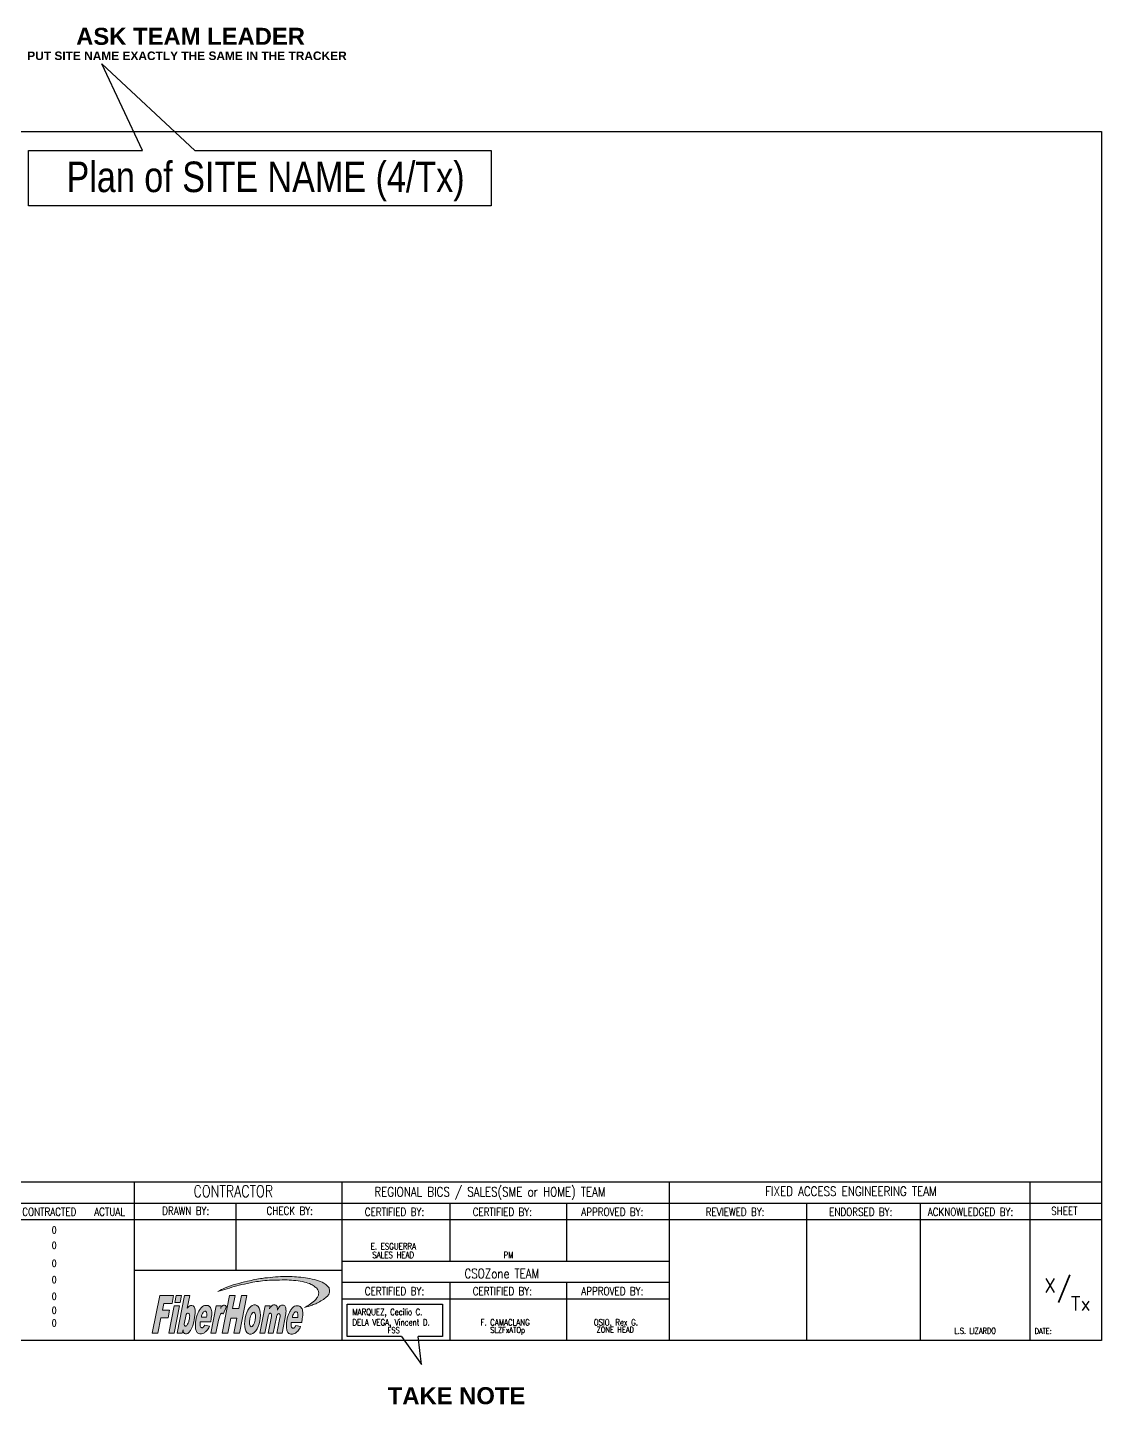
# Model space of a CAD drawing. Extents: x -663610 to -207124, y 70878 to 297551.
# Drawn here: x -262304 to -261653, y 81446 to 82281 of the extents above; entities that cross this region are included whole.
import ezdxf
from ezdxf.enums import TextEntityAlignment as Align

# ---------------------------------------------------------------- set-up
doc = ezdxf.new("R2010")
doc.units = 0
doc.header["$LTSCALE"] = 0.3
doc.layers.get('0').update_dxf_attribs({"linetype": 'CONTINUOUS'})
for name, color, linetype in [('NAP-F.core used', 1, 'CONTINUOUS'), ('Print', 7, 'CONTINUOUS'), ('Total Page', 7, 'CONTINUOUS')]:
    doc.layers.add(name, color=color, linetype=linetype)
doc.styles.add('Mark', font='arial.ttf', dxfattribs={"width": 0.8, "height": 2.5})
doc.styles.add('ROMANS', font='ROMANS.SHX', dxfattribs={"width": 0.8, "height": 2})
doc.styles.add('WMF-Arial Unicode MS0', font='')
doc.styles.get('WMF-Arial Unicode MS0').set_extended_font_data('Arial Unicode MS', bold=True)

# ---------------------------------------------------------------- blocks, each defined once
blk = doc.blocks.new('new FH logo')
at = {"lineweight": 0, "ltscale": 0.3}
h = blk.add_hatch(color=20, dxfattribs=at)
edge = h.paths.add_edge_path()
edge.add_spline(control_points=[(31527258.11, 3771242.73), (31527258.89, 3771242.91), (31527260.15, 3771243.36), (31527262, 3771244.05), (31527263.47, 3771244.94), (31527264.74, 3771245.79), (31527265.51, 3771246.64), (31527265.79, 3771247.46), (31527265.8, 3771248.14), (31527265.64, 3771248.82), (31527264.97, 3771249.46), (31527263.84, 3771250.49), (31527261.66, 3771251.18), (31527259.06, 3771251.8), (31527256.31, 3771252.08), (31527253.82, 3771252.31), (31527251.15, 3771252.24), (31527248.3, 3771252.08), (31527244.61, 3771251.69), (31527240.83, 3771250.91), (31527237.01, 3771249.95), (31527233.91, 3771248.97), (31527232.15, 3771248.02), (31527231.42, 3771247.63)], knot_values=[0, 0, 0, 0, 3.493341, 5.830224, 8.63185, 10.986874, 12.525834, 13.582978, 14.67754, 15.485978, 16.55739, 18.628179, 22.148149, 26.320741, 30.377705, 34.244564, 37.265733, 42.036848, 46.76885, 53.490698, 58.907287, 64.043548, 67.652792, 67.652792, 67.652792, 67.652792], degree=3, periodic=0)
edge.add_spline(control_points=[(31527231.42, 3771247.63), (31527232.36, 3771247.91), (31527234.29, 3771248.49), (31527237.26, 3771249.45), (31527239.96, 3771250), (31527242.37, 3771250.54), (31527244.67, 3771250.87), (31527247.15, 3771251.13), (31527249.89, 3771251.15), (31527252.59, 3771251.27), (31527255.41, 3771251.02), (31527257.91, 3771250.69), (31527259.95, 3771249.99), (31527261.28, 3771249.11), (31527262.24, 3771248.31), (31527262.5, 3771247.33), (31527262.39, 3771246.43), (31527261.86, 3771245.6), (31527261.01, 3771244.52), (31527259.64, 3771243.61), (31527258.59, 3771242.97), (31527258.1, 3771242.73)], knot_values=[0, 0, 0, 0, 4.28823, 8.807913, 13.673121, 16.317808, 19.659604, 23.821358, 27.222577, 31.666708, 35.641324, 39.595165, 42.731936, 44.946508, 46.601623, 48.010296, 49.189552, 50.495453, 52.243503, 55.209418, 57.599332, 57.599332, 57.599332, 57.599332], degree=3, periodic=0)
for points in [[(31527214.34, 3771241.89), (31527214.73, 3771243.9), (31527217.3, 3771243.9), (31527217.79, 3771246.4), (31527213.51, 3771246.4), (31527211.22, 3771234.79), (31527212.94, 3771234.79), (31527213.88, 3771239.57), (31527216.08, 3771239.57), (31527216.54, 3771241.89)], [(31527235.95, 3771242.38), (31527236.74, 3771246.4), (31527234.99, 3771246.4), (31527232.7, 3771234.79), (31527234.46, 3771234.79), (31527235.38, 3771239.47), (31527237.29, 3771239.47), (31527236.37, 3771234.79), (31527238.02, 3771234.79), (31527240.31, 3771246.4), (31527238.66, 3771246.4), (31527237.87, 3771242.38)]]:
    blk.add_hatch(color=160, dxfattribs=at).paths.add_polyline_path(points)
h = blk.add_hatch(color=160, dxfattribs=at)
h.paths.add_polyline_path([(31527216.33, 3771234.79), (31527217.93, 3771234.79), (31527219.58, 3771243.19), (31527217.99, 3771243.19)])
h.paths.add_polyline_path([(31527218.2, 3771244.25), (31527219.79, 3771244.25), (31527220.22, 3771246.4), (31527218.62, 3771246.4)])
h = blk.add_hatch(color=160, dxfattribs=at)
edge = h.paths.add_edge_path()
edge.add_line((31527221.99, 3771242.55), (31527222.75, 3771246.4))
edge.add_line((31527222.75, 3771246.4), (31527221.15, 3771246.4))
edge.add_line((31527221.15, 3771246.4), (31527218.86, 3771234.79))
edge.add_line((31527218.86, 3771234.79), (31527220.46, 3771234.79))
edge.add_line((31527220.46, 3771234.79), (31527220.68, 3771235.89))
edge.add_spline(control_points=[(31527220.68, 3771235.89), (31527220.66, 3771235.73), (31527220.77, 3771235.33), (31527220.94, 3771234.72), (31527221.43, 3771234.65), (31527221.91, 3771234.55), (31527222.54, 3771235.08), (31527223.3, 3771236.02), (31527223.95, 3771237.87), (31527224.31, 3771240.08), (31527224.59, 3771242.07), (31527223.93, 3771243.29), (31527222.79, 3771243.5), (31527222.3, 3771242.91), (31527221.99, 3771242.55)], knot_values=[0, 0, 0, 0, 0.497057, 1.274783, 1.553706, 1.922049, 2.718195, 3.73966, 5.627687, 8.435308, 10.560173, 11.476601, 12.264033, 13.582764, 13.582764, 13.582764, 13.582764], degree=3, periodic=0)
edge = h.paths.add_edge_path(flags=16)
edge.add_spline(control_points=[(31527221.61, 3771240.6), (31527221.75, 3771240.77), (31527221.97, 3771241.04), (31527222.49, 3771240.94), (31527222.79, 3771240.39), (31527222.67, 3771239.48), (31527222.5, 3771238.47), (31527222.2, 3771237.63), (31527221.86, 3771237.2), (31527221.57, 3771236.96), (31527221.35, 3771237), (31527221.13, 3771237.03), (31527221.05, 3771237.31), (31527221, 3771237.49), (31527221.01, 3771237.57)], knot_values=[0, 0, 0, 0, 0.602303, 0.961372, 1.379264, 2.348202, 3.628477, 4.489417, 4.955205, 5.318248, 5.486212, 5.613401, 5.968044, 6.194702, 6.194702, 6.194702, 6.194702], degree=3, periodic=0)
edge.add_line((31527221.01, 3771237.57), (31527221.61, 3771240.6))
h = blk.add_hatch(color=160, dxfattribs=at)
edge = h.paths.add_edge_path()
edge.add_spline(control_points=[(31527229.21, 3771238.26), (31527229.48, 3771240.08), (31527229.53, 3771240.61), (31527229.55, 3771241.39), (31527229.4, 3771242.07), (31527229.19, 3771242.7), (31527228.8, 3771243.09), (31527228.37, 3771243.34), (31527227.89, 3771243.39), (31527227.29, 3771243.38), (31527226.6, 3771243), (31527225.96, 3771242.31), (31527225.45, 3771241.4), (31527224.97, 3771240.38), (31527224.67, 3771239.25), (31527224.48, 3771238.08), (31527224.5, 3771237.02), (31527224.52, 3771236.2), (31527224.71, 3771235.6), (31527224.89, 3771235.13), (31527225.31, 3771234.78), (31527225.81, 3771234.6), (31527226.44, 3771234.61), (31527227.11, 3771234.83), (31527227.89, 3771235.44), (31527228.48, 3771236.19), (31527228.78, 3771236.79), (31527228.85, 3771236.98)], knot_values=[0.039619, 0.039619, 0.039619, 0.039619, 1.227178, 2.402564, 3.410085, 4.304108, 5.233089, 5.76701, 6.438226, 7.326101, 8.368022, 9.771169, 11.424365, 12.904114, 14.686251, 16.538873, 18.063959, 19.319385, 20.089102, 20.846194, 21.467943, 22.414091, 23.093397, 24.19742, 25.417281, 27.418241, 28.316762, 28.316762, 28.316762, 28.316762], degree=3, periodic=0)
edge.add_line((31527228.85, 3771236.98), (31527227.35, 3771237.29))
edge.add_spline(control_points=[(31527227.35, 3771237.29), (31527227.29, 3771237.18), (31527227.17, 3771236.91), (31527226.96, 3771236.61), (31527226.69, 3771236.47), (31527226.46, 3771236.46), (31527226.14, 3771236.59), (31527225.93, 3771236.98), (31527225.92, 3771237.56), (31527225.92, 3771238), (31527225.93, 3771238.26)], knot_values=[0.007512, 0.007512, 0.007512, 0.007512, 0.540647, 1.317228, 1.515308, 1.878947, 2.29791, 2.931047, 3.678598, 4.843717, 4.843717, 4.843717, 4.843717], degree=3, periodic=0)
edge.add_line((31527225.93, 3771238.26), (31527229.21, 3771238.26))
edge = h.paths.add_edge_path(flags=16)
edge.add_spline(control_points=[(31527226.33, 3771239.78), (31527226.37, 3771240.02), (31527226.46, 3771240.52), (31527226.77, 3771241.09), (31527227.13, 3771241.54), (31527227.62, 3771241.61), (31527227.93, 3771241.29), (31527227.97, 3771240.88), (31527228.02, 3771240.39), (31527227.99, 3771240.01), (31527227.96, 3771239.78)], knot_values=[0, 0, 0, 0, 1.043694, 2.212668, 2.855693, 3.490592, 4.071145, 4.600994, 5.246736, 6.254427, 6.254427, 6.254427, 6.254427], degree=3, periodic=0)
edge.add_line((31527227.96, 3771239.78), (31527226.33, 3771239.78))
h = blk.add_hatch(color=160, dxfattribs=at)
edge = h.paths.add_edge_path()
edge.add_spline(control_points=[(31527234.03, 3771242.98), (31527234.01, 3771243.01), (31527233.86, 3771243.19), (31527233.59, 3771243.49), (31527233.05, 3771243.48), (31527232.61, 3771243.09), (31527232.35, 3771242.7), (31527232.29, 3771242.42)], knot_values=[0.073393, 0.073393, 0.073393, 0.073393, 0.224714, 1.101763, 1.674209, 2.378928, 3.622498, 3.622498, 3.622498, 3.622498], degree=3, periodic=0)
edge.add_spline(control_points=[(31527232.28, 3771242.37), (31527232.28, 3771242.39), (31527232.28, 3771242.41), (31527232.29, 3771242.42)], knot_values=[0, 0, 0, 0, 0.073393, 0.073393, 0.073393, 0.073393], degree=3, periodic=0)
edge.add_line((31527232.29, 3771242.42), (31527232.45, 3771243.26))
edge.add_line((31527232.45, 3771243.26), (31527230.91, 3771243.26))
edge.add_line((31527230.91, 3771243.26), (31527229.24, 3771234.79))
edge.add_line((31527229.24, 3771234.79), (31527230.78, 3771234.79))
edge.add_line((31527230.78, 3771234.79), (31527231.58, 3771238.81))
edge.add_spline(control_points=[(31527231.58, 3771238.81), (31527231.63, 3771239.03), (31527231.8, 3771239.45), (31527231.96, 3771240.05), (31527232.15, 3771240.5), (31527232.32, 3771240.81), (31527232.55, 3771240.94), (31527232.76, 3771240.95), (31527232.96, 3771240.86), (31527233.04, 3771240.74), (31527233.07, 3771240.65)], knot_values=[0, 0, 0, 0, 0.967622, 1.990874, 2.688701, 3.15205, 3.452163, 3.809574, 4.019941, 4.40627, 4.40627, 4.40627, 4.40627], degree=3, periodic=0)
edge.add_line((31527233.07, 3771240.65), (31527234.03, 3771242.98))
h = blk.add_hatch(color=160, dxfattribs=at)
edge = h.paths.add_edge_path()
edge.add_ellipse((31527242.07, 3771239.02), major_axis=(-0.89, -4.49), ratio=0.506466, start_angle=0, end_angle=360)
edge = h.paths.add_edge_path(flags=16)
edge.add_ellipse((31527242.07, 3771239.02), major_axis=(-0.44, -2.23), ratio=0.365028, start_angle=0, end_angle=360)
h = blk.add_hatch(color=160, dxfattribs=at)
edge = h.paths.add_edge_path()
edge.add_spline(control_points=[(31527249.74, 3771241.94), (31527249.75, 3771242.22), (31527249.77, 3771242.65), (31527249.56, 3771243.19), (31527249.2, 3771243.49), (31527248.73, 3771243.59), (31527248.18, 3771243.45), (31527247.75, 3771242.95), (31527247.41, 3771242.58), (31527247.33, 3771242.31)], knot_values=[0, 0, 0, 0, 0.816872, 1.307081, 1.659803, 2.179381, 2.674159, 3.277347, 4.124936, 4.124936, 4.124936, 4.124936], degree=3, periodic=0)
edge.add_line((31527247.33, 3771242.31), (31527247.51, 3771243.24))
edge.add_line((31527247.51, 3771243.24), (31527245.96, 3771243.24))
edge.add_line((31527245.96, 3771243.24), (31527244.3, 3771234.79))
edge.add_line((31527244.3, 3771234.79), (31527245.85, 3771234.79))
edge.add_line((31527245.85, 3771234.79), (31527246.86, 3771239.91))
edge.add_spline(control_points=[(31527246.86, 3771239.91), (31527246.94, 3771240.19), (31527247.01, 3771240.6), (31527247.39, 3771240.99), (31527247.69, 3771240.94), (31527247.94, 3771240.73), (31527247.94, 3771240.34), (31527247.93, 3771240.06), (31527247.92, 3771239.92)], knot_values=[0, 0, 0, 0, 0.892288, 1.199529, 1.508996, 1.698501, 2.133414, 2.556092, 2.556092, 2.556092, 2.556092], degree=3, periodic=0)
edge.add_line((31527247.92, 3771239.92), (31527246.91, 3771234.79))
edge.add_line((31527246.91, 3771234.79), (31527248.46, 3771234.79))
edge.add_line((31527248.46, 3771234.79), (31527249.44, 3771239.78))
edge.add_spline(control_points=[(31527249.44, 3771239.78), (31527249.52, 3771240.06), (31527249.6, 3771240.47), (31527249.97, 3771240.86), (31527250.28, 3771240.81), (31527250.52, 3771240.59), (31527250.63, 3771240.13), (31527250.52, 3771239.78), (31527250.51, 3771239.56)], knot_values=[0, 0, 0, 0, 0.892288, 1.199529, 1.508996, 1.698501, 2.161195, 2.802313, 2.802313, 2.802313, 2.802313], degree=3, periodic=0)
edge.add_line((31527250.51, 3771239.56), (31527249.57, 3771234.79))
edge.add_line((31527249.57, 3771234.79), (31527251.17, 3771234.79))
edge.add_line((31527251.17, 3771234.79), (31527252.34, 3771240.74))
edge.add_spline(control_points=[(31527252.34, 3771240.74), (31527252.36, 3771241.34), (31527252.45, 3771242.11), (31527252.22, 3771243.03), (31527251.88, 3771243.4), (31527251.44, 3771243.49), (31527251.01, 3771243.44), (31527250.55, 3771243.22), (31527250.16, 3771242.65), (31527249.85, 3771242.24), (31527249.74, 3771241.94)], knot_values=[0, 0, 0, 0, 1.79184, 2.305867, 2.802297, 3.196475, 3.604745, 4.083067, 4.67973, 5.621086, 5.621086, 5.621086, 5.621086], degree=3, periodic=0)
h = blk.add_hatch(color=160, dxfattribs=at)
edge = h.paths.add_edge_path()
edge.add_spline(control_points=[(31527257.23, 3771238.13), (31527257.51, 3771239.94), (31527257.56, 3771240.48), (31527257.57, 3771241.25), (31527257.43, 3771241.94), (31527257.21, 3771242.57), (31527256.82, 3771242.95), (31527256.4, 3771243.21), (31527255.91, 3771243.26), (31527255.31, 3771243.25), (31527254.62, 3771242.87), (31527253.98, 3771242.17), (31527253.47, 3771241.27), (31527253, 3771240.25), (31527252.69, 3771239.11), (31527252.51, 3771237.95), (31527252.52, 3771236.89), (31527252.55, 3771236.07), (31527252.74, 3771235.46), (31527252.92, 3771235), (31527253.33, 3771234.64), (31527253.83, 3771234.47), (31527254.46, 3771234.48), (31527255.13, 3771234.7), (31527255.92, 3771235.31), (31527256.5, 3771236.06), (31527256.8, 3771236.66), (31527256.87, 3771236.85)], knot_values=[0.039619, 0.039619, 0.039619, 0.039619, 1.227178, 2.402564, 3.410085, 4.304108, 5.233089, 5.76701, 6.438226, 7.326101, 8.368022, 9.771169, 11.424365, 12.904114, 14.686251, 16.538873, 18.063959, 19.319385, 20.089102, 20.846194, 21.467943, 22.414091, 23.093397, 24.19742, 25.417281, 27.418241, 28.316762, 28.316762, 28.316762, 28.316762], degree=3, periodic=0)
edge.add_line((31527256.87, 3771236.85), (31527255.37, 3771237.16))
edge.add_spline(control_points=[(31527255.37, 3771237.16), (31527255.32, 3771237.05), (31527255.19, 3771236.78), (31527254.99, 3771236.48), (31527254.71, 3771236.34), (31527254.48, 3771236.33), (31527254.16, 3771236.45), (31527253.95, 3771236.84), (31527253.94, 3771237.43), (31527253.94, 3771237.86), (31527253.96, 3771238.13)], knot_values=[0.007512, 0.007512, 0.007512, 0.007512, 0.540647, 1.317228, 1.515308, 1.878947, 2.29791, 2.931047, 3.678598, 4.843717, 4.843717, 4.843717, 4.843717], degree=3, periodic=0)
edge.add_line((31527253.96, 3771238.13), (31527257.23, 3771238.13))
edge = h.paths.add_edge_path(flags=16)
edge.add_spline(control_points=[(31527254.35, 3771239.65), (31527254.39, 3771239.88), (31527254.48, 3771240.38), (31527254.8, 3771240.96), (31527255.16, 3771241.41), (31527255.64, 3771241.48), (31527255.95, 3771241.15), (31527255.99, 3771240.75), (31527256.04, 3771240.25), (31527256.01, 3771239.88), (31527255.99, 3771239.65)], knot_values=[0, 0, 0, 0, 1.043694, 2.212668, 2.855693, 3.490592, 4.071145, 4.600994, 5.246736, 6.254427, 6.254427, 6.254427, 6.254427], degree=3, periodic=0)
edge.add_line((31527255.99, 3771239.65), (31527254.35, 3771239.65))
at = {"color": 160, "lineweight": 0, "ltscale": 0.3}
for points in [[(31527213.51, 3771246.4), (31527211.22, 3771234.79)], [(31527217.79, 3771246.4), (31527217.3, 3771243.9)], [(31527218.62, 3771246.4), (31527218.2, 3771244.25)], [(31527218.2, 3771244.25), (31527219.79, 3771244.25)], [(31527221.15, 3771246.4), (31527218.86, 3771234.79)], [(31527220.22, 3771246.4), (31527219.79, 3771244.25)], [(31527222.75, 3771246.4), (31527221.99, 3771242.55)], [(31527234.99, 3771246.4), (31527232.7, 3771234.79)], [(31527236.74, 3771246.4), (31527235.95, 3771242.38)], [(31527238.66, 3771246.4), (31527237.87, 3771242.38)], [(31527240.31, 3771246.4), (31527238.02, 3771234.79)], [(31527214.73, 3771243.9), (31527214.34, 3771241.89)], [(31527214.34, 3771241.89), (31527216.54, 3771241.89)], [(31527214.73, 3771243.9), (31527217.3, 3771243.9)], [(31527216.54, 3771241.89), (31527216.08, 3771239.57)], [(31527217.99, 3771243.19), (31527216.33, 3771234.79)], [(31527219.58, 3771243.19), (31527217.93, 3771234.79)], [(31527217.99, 3771243.19), (31527219.58, 3771243.19)], [(31527221.6, 3771240.6), (31527221.01, 3771237.57)], [(31527226.33, 3771239.78), (31527227.96, 3771239.78)], [(31527230.91, 3771243.26), (31527229.24, 3771234.79)], [(31527230.91, 3771243.26), (31527232.45, 3771243.26)], [(31527232.45, 3771243.26), (31527232.29, 3771242.42)], [(31527234.03, 3771242.98), (31527233.07, 3771240.65)], [(31527235.95, 3771242.38), (31527237.87, 3771242.38)], [(31527245.96, 3771243.24), (31527244.3, 3771234.79)], [(31527246.86, 3771239.91), (31527245.85, 3771234.79)], [(31527245.96, 3771243.24), (31527247.51, 3771243.24)], [(31527247.92, 3771239.92), (31527246.91, 3771234.79)], [(31527247.51, 3771243.24), (31527247.33, 3771242.31)], [(31527249.44, 3771239.78), (31527248.46, 3771234.79)], [(31527252.34, 3771240.74), (31527251.17, 3771234.79)], [(31527213.88, 3771239.57), (31527212.94, 3771234.79)], [(31527213.88, 3771239.57), (31527216.08, 3771239.57)], [(31527220.68, 3771235.89), (31527220.46, 3771234.79)], [(31527225.93, 3771238.26), (31527229.21, 3771238.26)], [(31527227.35, 3771237.29), (31527228.85, 3771236.98)], [(31527231.58, 3771238.81), (31527230.78, 3771234.79)], [(31527235.38, 3771239.47), (31527234.46, 3771234.79)], [(31527235.38, 3771239.47), (31527237.29, 3771239.47)], [(31527237.29, 3771239.47), (31527236.37, 3771234.79)], [(31527250.51, 3771239.56), (31527249.57, 3771234.79)], [(31527253.96, 3771238.13), (31527257.23, 3771238.13)], [(31527254.35, 3771239.65), (31527255.99, 3771239.65)], [(31527255.37, 3771237.16), (31527256.87, 3771236.85)], [(31527211.22, 3771234.79), (31527212.94, 3771234.79)], [(31527216.33, 3771234.79), (31527217.93, 3771234.79)], [(31527218.86, 3771234.79), (31527220.46, 3771234.79)], [(31527229.24, 3771234.79), (31527230.78, 3771234.79)], [(31527232.7, 3771234.79), (31527234.46, 3771234.79)], [(31527236.37, 3771234.79), (31527238.02, 3771234.79)], [(31527244.3, 3771234.79), (31527245.85, 3771234.79)], [(31527246.91, 3771234.79), (31527248.46, 3771234.79)], [(31527249.57, 3771234.79), (31527251.17, 3771234.79)]]:
    blk.add_lwpolyline(points, dxfattribs=at)
at = {"color": 5, "lineweight": 0, "ltscale": 0.3}
for points in [[(31527213.51, 3771246.4), (31527217.79, 3771246.4)], [(31527218.62, 3771246.4), (31527220.22, 3771246.4)], [(31527221.15, 3771246.4), (31527222.75, 3771246.4)], [(31527234.99, 3771246.4), (31527236.74, 3771246.4)], [(31527238.66, 3771246.4), (31527240.31, 3771246.4)]]:
    blk.add_lwpolyline(points, dxfattribs=at)
at = {"color": 160, "lineweight": 0, "ltscale": 0.3}
for major_axis, ratio in [((-0.89, -4.49), 0.506466), ((-0.44, -2.23), 0.365028)]:
    blk.add_ellipse((31527242.07, 3771239.02), major_axis=major_axis, ratio=ratio, dxfattribs=at)
at = {"color": 20, "lineweight": 0, "ltscale": 0.3}
for points, knots in [([(31527231.42, 3771247.63), (31527232.15, 3771248.02), (31527233.91, 3771248.97), (31527237.01, 3771249.95), (31527240.83, 3771250.91), (31527244.61, 3771251.69), (31527248.3, 3771252.08), (31527251.15, 3771252.24), (31527253.82, 3771252.31), (31527256.31, 3771252.08), (31527259.06, 3771251.8), (31527261.66, 3771251.18), (31527263.84, 3771250.49), (31527264.97, 3771249.46), (31527265.64, 3771248.82), (31527265.8, 3771248.14), (31527265.79, 3771247.46), (31527265.51, 3771246.64), (31527264.74, 3771245.79), (31527263.47, 3771244.94), (31527262, 3771244.05), (31527260.15, 3771243.36), (31527258.89, 3771242.91), (31527258.11, 3771242.73)], [0, 0, 0, 0, 3.609243, 8.745504, 14.162094, 20.883942, 25.615944, 30.387058, 33.408228, 37.275087, 41.332051, 45.504643, 49.024613, 51.095402, 52.166813, 52.975252, 54.069813, 55.126958, 56.665918, 59.020941, 61.822567, 64.15945, 67.652792, 67.652792, 67.652792, 67.652792]), ([(31527231.42, 3771247.63), (31527232.36, 3771247.91), (31527234.29, 3771248.49), (31527237.26, 3771249.45), (31527239.96, 3771250), (31527242.37, 3771250.54), (31527244.67, 3771250.87), (31527247.15, 3771251.13), (31527249.89, 3771251.15), (31527252.59, 3771251.27), (31527255.41, 3771251.02), (31527257.91, 3771250.69), (31527259.95, 3771249.99), (31527261.28, 3771249.11), (31527262.24, 3771248.31), (31527262.5, 3771247.33), (31527262.39, 3771246.43), (31527261.86, 3771245.6), (31527261.01, 3771244.52), (31527259.64, 3771243.61), (31527258.59, 3771242.97), (31527258.1, 3771242.73)], [0, 0, 0, 0, 4.28823, 8.807913, 13.673121, 16.317808, 19.659604, 23.821358, 27.222577, 31.666708, 35.641324, 39.595165, 42.731936, 44.946508, 46.601623, 48.010296, 49.189552, 50.495453, 52.243503, 55.209418, 57.599332, 57.599332, 57.599332, 57.599332])]:
    blk.add_open_spline(points, degree=3, knots=knots, dxfattribs=at)
at = {"color": 160, "lineweight": 0, "ltscale": 0.3, "end_tangent": (0.103665, 0.994612)}
for points in [[(31527221.99, 3771242.55), (31527223.03, 3771243.36), (31527223.8, 3771243.21), (31527224.32, 3771242.45), (31527224.34, 3771240.33), (31527223.8, 3771237.57), (31527223.09, 3771235.82), (31527222.45, 3771235.03), (31527221.76, 3771234.62), (31527221.4, 3771234.65), (31527221.13, 3771234.72), (31527220.75, 3771235.4), (31527220.68, 3771235.89)], [(31527221.61, 3771240.6), (31527222.08, 3771240.97), (31527222.43, 3771240.91), (31527222.67, 3771240.56), (31527222.68, 3771239.59), (31527222.43, 3771238.33), (31527222.11, 3771237.54), (31527221.81, 3771237.17), (31527221.5, 3771236.99), (31527221.34, 3771237), (31527221.21, 3771237.03), (31527221.04, 3771237.34), (31527221.01, 3771237.57)]]:
    blk.add_spline(points, degree=3, dxfattribs=at)
at = {"color": 160, "lineweight": 0, "ltscale": 0.3}
for points, knots in [([(31527229.21, 3771238.26), (31527229.48, 3771240.08), (31527229.53, 3771240.61), (31527229.55, 3771241.39), (31527229.4, 3771242.07), (31527229.19, 3771242.7), (31527228.8, 3771243.09), (31527228.37, 3771243.34), (31527227.89, 3771243.39), (31527227.29, 3771243.38), (31527226.6, 3771243), (31527225.96, 3771242.31), (31527225.45, 3771241.4), (31527224.97, 3771240.38), (31527224.67, 3771239.25), (31527224.48, 3771238.08), (31527224.5, 3771237.02), (31527224.52, 3771236.2), (31527224.71, 3771235.6), (31527224.89, 3771235.13), (31527225.31, 3771234.78), (31527225.81, 3771234.6), (31527226.44, 3771234.61), (31527227.11, 3771234.83), (31527227.89, 3771235.44), (31527228.48, 3771236.19), (31527228.78, 3771236.79), (31527228.85, 3771236.98)], [0.039619, 0.039619, 0.039619, 0.039619, 1.227178, 2.402564, 3.410085, 4.304108, 5.233089, 5.76701, 6.438226, 7.326101, 8.368022, 9.771169, 11.424365, 12.904114, 14.686251, 16.538873, 18.063959, 19.319385, 20.089102, 20.846194, 21.467943, 22.414091, 23.093397, 24.19742, 25.417281, 27.418241, 28.316762, 28.316762, 28.316762, 28.316762]), ([(31527226.33, 3771239.78), (31527226.37, 3771240.02), (31527226.46, 3771240.52), (31527226.77, 3771241.09), (31527227.13, 3771241.54), (31527227.62, 3771241.61), (31527227.93, 3771241.29), (31527227.97, 3771240.88), (31527228.02, 3771240.39), (31527227.99, 3771240.01), (31527227.96, 3771239.78)], [0, 0, 0, 0, 1.043694, 2.212668, 2.855693, 3.490592, 4.071145, 4.600994, 5.246736, 6.254427, 6.254427, 6.254427, 6.254427]), ([(31527232.28, 3771242.37), (31527232.33, 3771242.67), (31527232.59, 3771243.08), (31527233.05, 3771243.48), (31527233.59, 3771243.49), (31527233.86, 3771243.19), (31527234.01, 3771243.01), (31527234.03, 3771242.98)], [0, 0, 0, 0, 1.316963, 2.021682, 2.594128, 3.471177, 3.622498, 3.622498, 3.622498, 3.622498]), ([(31527257.23, 3771238.13), (31527257.51, 3771239.94), (31527257.56, 3771240.48), (31527257.57, 3771241.25), (31527257.43, 3771241.94), (31527257.21, 3771242.57), (31527256.82, 3771242.95), (31527256.4, 3771243.21), (31527255.91, 3771243.26), (31527255.31, 3771243.25), (31527254.62, 3771242.87), (31527253.98, 3771242.17), (31527253.47, 3771241.27), (31527253, 3771240.25), (31527252.69, 3771239.11), (31527252.51, 3771237.95), (31527252.52, 3771236.89), (31527252.55, 3771236.07), (31527252.74, 3771235.46), (31527252.92, 3771235), (31527253.33, 3771234.64), (31527253.83, 3771234.47), (31527254.46, 3771234.48), (31527255.13, 3771234.7), (31527255.92, 3771235.31), (31527256.5, 3771236.06), (31527256.8, 3771236.66), (31527256.87, 3771236.85)], [0.039619, 0.039619, 0.039619, 0.039619, 1.227178, 2.402564, 3.410085, 4.304108, 5.233089, 5.76701, 6.438226, 7.326101, 8.368022, 9.771169, 11.424365, 12.904114, 14.686251, 16.538873, 18.063959, 19.319385, 20.089102, 20.846194, 21.467943, 22.414091, 23.093397, 24.19742, 25.417281, 27.418241, 28.316762, 28.316762, 28.316762, 28.316762]), ([(31527254.35, 3771239.65), (31527254.39, 3771239.88), (31527254.48, 3771240.38), (31527254.8, 3771240.96), (31527255.16, 3771241.41), (31527255.64, 3771241.48), (31527255.95, 3771241.15), (31527255.99, 3771240.75), (31527256.04, 3771240.25), (31527256.01, 3771239.88), (31527255.99, 3771239.65)], [0, 0, 0, 0, 1.043694, 2.212668, 2.855693, 3.490592, 4.071145, 4.600994, 5.246736, 6.254427, 6.254427, 6.254427, 6.254427]), ([(31527225.93, 3771238.26), (31527225.92, 3771238), (31527225.92, 3771237.56), (31527225.93, 3771236.98), (31527226.14, 3771236.59), (31527226.46, 3771236.46), (31527226.69, 3771236.47), (31527226.96, 3771236.61), (31527227.17, 3771236.91), (31527227.29, 3771237.18), (31527227.35, 3771237.29)], [0.007512, 0.007512, 0.007512, 0.007512, 1.172631, 1.920183, 2.553319, 2.972283, 3.335922, 3.534002, 4.310582, 4.843717, 4.843717, 4.843717, 4.843717]), ([(31527253.96, 3771238.13), (31527253.94, 3771237.86), (31527253.94, 3771237.43), (31527253.95, 3771236.84), (31527254.16, 3771236.45), (31527254.48, 3771236.33), (31527254.71, 3771236.34), (31527254.99, 3771236.48), (31527255.19, 3771236.78), (31527255.32, 3771237.05), (31527255.37, 3771237.16)], [0.007512, 0.007512, 0.007512, 0.007512, 1.172631, 1.920183, 2.553319, 2.972283, 3.335922, 3.534002, 4.310582, 4.843717, 4.843717, 4.843717, 4.843717])]:
    blk.add_open_spline(points, degree=3, knots=knots, dxfattribs=at)
for points, start_tangent, end_tangent in [([(31527233.07, 3771240.65), (31527232.92, 3771240.87), (31527232.79, 3771240.93), (31527232.54, 3771240.92), (31527232.36, 3771240.81), (31527232.18, 3771240.55), (31527232, 3771240.11), (31527231.78, 3771239.44), (31527231.58, 3771238.81)], (-0.377372, 0.926062), (-0.248026, -0.968753)), ([(31527246.86, 3771239.91), (31527247.18, 3771240.74), (31527247.41, 3771240.94), (31527247.72, 3771240.9), (31527247.86, 3771240.77), (31527247.93, 3771240.34), (31527247.92, 3771239.92)], (0.276555, 0.960998), (-0.034685, -0.999398)), ([(31527249.44, 3771239.78), (31527249.76, 3771240.61), (31527249.99, 3771240.81), (31527250.3, 3771240.77), (31527250.44, 3771240.64), (31527250.58, 3771240.2), (31527250.51, 3771239.56)], (0.276555, 0.960998), (-0.034685, -0.999398)), ([(31527249.74, 3771241.94), (31527250.22, 3771242.75), (31527250.61, 3771243.21), (31527251.04, 3771243.42), (31527251.44, 3771243.47), (31527251.82, 3771243.38), (31527252.17, 3771243.02), (31527252.33, 3771242.53), (31527252.34, 3771240.74)], (0.335133, 0.942171), (-0.026752, -0.999642))]:
    blk.add_spline(points, degree=3, dxfattribs=dict(at, start_tangent=start_tangent, end_tangent=end_tangent))
at = {"color": 160, "lineweight": 0, "ltscale": 0.3, "start_tangent": (0.292675, 0.956212)}
blk.add_spline([(31527247.33, 3771242.31), (31527247.8, 3771243.01), (31527248.25, 3771243.42), (31527248.73, 3771243.55), (31527249.23, 3771243.43), (31527249.5, 3771243.21), (31527249.7, 3771242.76), (31527249.74, 3771241.94)], degree=3, dxfattribs=at)

msp = doc.modelspace()

# ---------------------------------------------------------------- linework, layer by layer
at = {"ltscale": 0.3}
for p, q in [((-262239.38, 81581.26), (-262239.38, 81485.21)), ((-262239.38, 81581.26), (-262239.38, 81485.21)), ((-262113.54, 81581.26), (-262113.54, 81485.21)), ((-261915.23, 81581.26), (-261915.23, 81485.21)), ((-261915.23, 81581.26), (-261915.23, 81485.21)), ((-261696.53, 81581.26), (-261696.53, 81485.21)), ((-261696.53, 81581.26), (-261696.53, 81485.21)), ((-262700.04, 81568.45), (-262113.54, 81568.45)), ((-262177.84, 81568.45), (-262177.84, 81527.7)), ((-262113.54, 81568.45), (-261915.01, 81568.45)), ((-262048.05, 81568.44), (-262048.05, 81533.24)), ((-261977.35, 81568.44), (-261977.35, 81533.24)), ((-261915.01, 81568.45), (-261696.53, 81568.45)), ((-261831.86, 81568.44), (-261831.86, 81485.21)), ((-261763.01, 81568.44), (-261763.01, 81485.21)), ((-261696.53, 81568.45), (-261653.09, 81568.45)), ((-262488.56, 81558.5), (-262113.54, 81558.5)), ((-262113.54, 81558.5), (-261915.01, 81558.5)), ((-261915.01, 81558.5), (-261696.53, 81558.5)), ((-261696.53, 81558.5), (-261653.09, 81558.5)), ((-262239.38, 81527.7), (-262113.54, 81527.7)), ((-262048.05, 81520.43), (-262048.05, 81485.21)), ((-261977.35, 81520.43), (-261977.35, 81485.21))]:
    msp.add_line(p, q, dxfattribs=at)
at = {"color": 0, "lineweight": 0, "ltscale": 0.3}
msp.add_lwpolyline([(-262700.04, 82218.08), (-261653.09, 82218.08), (-261653.09, 81581.26), (-262700.04, 81581.26)], close=True, dxfattribs=at)
at = {"ltscale": 0.3}
msp.add_lwpolyline([(-262700.04, 81581.26), (-261653.09, 81581.26), (-261653.09, 81485.21), (-262700.04, 81485.21)], close=True, dxfattribs=at)
msp.add_lwpolyline([(-262700.04, 81581.26), (-261653.09, 81581.26), (-261653.09, 81485.21), (-262700.04, 81485.21)], close=True, dxfattribs=at)
for points in [[(-262113.54, 81533.24), (-261915.01, 81533.24)], [(-262113.54, 81520.43), (-261915.01, 81520.43)], [(-262113.54, 81510.47), (-261915.01, 81510.47)]]:
    msp.add_lwpolyline(points, dxfattribs=at)
at = {"layer": 'NAP-F.core used', "color": 152, "ltscale": 2, "true_color": 0x2776bb}
for points in [[(-262234.36, 82206.49), (-262258.99, 82259.05), (-262202.68, 82206.49)], [(-262202.68, 82206.49), (-262023.02, 82206.49), (-262023.02, 82173.1), (-262303.59, 82173.1), (-262303.59, 82206.49), (-262234.36, 82206.49)], [(-262077.49, 81487.65), (-262110.26, 81487.65), (-262110.26, 81507.2), (-262052.53, 81507.2), (-262052.53, 81487.65), (-262067.39, 81487.65)], [(-262077.49, 81487.65), (-262065.34, 81470.66), (-262067.39, 81487.65)]]:
    msp.add_lwpolyline(points, dxfattribs=at)
at = {"layer": 'Print', "ltscale": 2}
msp.add_lwpolyline([(-262700.04, 82218.08), (-261653.09, 82218.08), (-261653.09, 81485.21), (-262700.04, 81485.21)], close=True, dxfattribs=at)

# ---------------------------------------------------------------- block references
at = {"color": 1, "xscale": 1.969441538443789, "yscale": 1.969441538443789, "zscale": 1.969441538443789}
msp.add_blockref('new FH logo', (-62353227.84, -7345736.91), dxfattribs=at)

# ---------------------------------------------------------------- texts
at = {"color": 152, "lineweight": 0, "true_color": 0x2776bb, "style": 'WMF-Arial Unicode MS0'}
for s, height, p in [('ASK TEAM LEADER', 10.3303, (-262274.61, 82270.64)), ('PUT SITE NAME EXACTLY THE SAME IN THE TRACKER', 5.1652, (-262304.24, 82261.42)), ('TAKE NOTE', 10.33, (-262085.72, 81446.51))]:
    msp.add_text(s, height=height, dxfattribs=at).set_placement(p)
at = {"color": 7, "style": 'Mark', "width": 0.8}
msp.add_text('Plan of SITE NAME (4/Tx)', height=18.5069, dxfattribs=at).set_placement((-262159.79, 82181.36), align=Align.CENTER)
at = {"style": 'ROMANS', "width": 0.8}
for p in [(-262289.43, 81550.11), (-262289.43, 81540.66), (-262289.43, 81529.87), (-262289.43, 81519.94), (-262289.43, 81509.75), (-262289.43, 81501.28), (-262289.43, 81493.58)]:
    msp.add_text('0', height=4.22, dxfattribs=at).set_placement(p)
at = {"lineweight": 9, "style": 'ROMANS'}
msp.add_text('X', height=8.45, dxfattribs=at).set_placement((-261680.68, 81514.28), align=Align.RIGHT)
at = {"lineweight": 9, "attachment_point": 1, "style": 'ROMANS'}
for s, insert, char_height, width in [('CONTRACTOR', (-262203.49, 81579.16), 7.04, 263.3022), ('REGIONAL BICS / SALES(SME or HOME) TEAM', (-262093.82, 81578.16), 5.701, 213.2296), ('FIXED ACCESS ENGINEERING TEAM', (-261856.91, 81578.47), 5.701, 213.2296), ('DRAWN BY:', (-262222.45, 81566.21), 4.852, 79.5411), ('CHECK BY:', (-262159.21, 81566.21), 4.852, 79.5411), ('CERTIFIED BY:', (-262099.62, 81565.5), 4.8514, 79.5242), ('CERTIFIED BY:', (-262034.22, 81565.5), 4.8514, 79.5242), ('APPROVED BY:', (-261968.39, 81565.5), 4.8514, 79.5242), ('REVIEWED BY:', (-261892.99, 81565.5), 4.8514, 79.5242), ('ENDORSED BY:', (-261818.12, 81565.5), 4.8514, 79.5242), ('ACKNOWLEDGED BY:', (-261758.35, 81565.5), 4.8514, 79.5242), ('\\pi-11.64588,l15.52784,t15.52784;E. ESGUERRA', (-262099.92, 81544.16), 3.882, 63.6328), ('SALES HEAD', (-262095.09, 81538.97), 3.882, 63.6328), ('PM', (-262015.55, 81538.97), 3.882, 63.6328), ('CSOZone TEAM ', (-262039.22, 81528.57), 5.701, 213.2296), ('/', (-261679.87, 81522.84), 10.98, 206.8068), ('CERTIFIED BY:', (-262099.62, 81517.47), 4.8514, 79.5242), ('CERTIFIED BY:', (-262034.22, 81517.47), 4.8514, 79.5242), ('APPROVED BY:', (-261968.39, 81517.47), 4.8514, 79.5242), ('MARQUEZ, Cecilio C.', (-262107.17, 81504.38), 3.882, 63.6328), ('DELA VEGA, Vincent D.', (-262107.17, 81498.07), 3.882, 63.6328), ('\\pi-11.64588,l15.52784,t15.52784;F. CAMACLANG', (-262033.35, 81498.07), 3.882, 63.6328), ('\\pi-11.64588,l15.52784,t15.52784;OSIO, Rex G.', (-261964.71, 81498.07), 3.882, 63.6328), ('FSS', (-262085.77, 81493.14), 3.494, 57.2696), ('SLZFxATOp', (-262023.64, 81493.27), 3.494, 57.2696), ('  ZONE HEAD', (-261963.18, 81493.42), 3.4938, 57.2696), ('L.S. LIZARDO', (-261742.36, 81492.76), 3.4938, 57.2696)]:
    msp.add_mtext(s, dxfattribs=dict(at, insert=insert, char_height=char_height, width=width))
at = {"attachment_point": 1, "style": 'ROMANS'}
for s, insert, char_height, width in [('CONTRACTED', (-262307.28, 81565.6), 4.852, 79.5411), ('ACTUAL', (-262263.67, 81565.63), 4.852, 79.5411), ('SHEET', (-261683.54, 81566.08), 4.852, 79.5411), ('DATE:', (-261693.53, 81492.52), 3.379, 63.6328)]:
    msp.add_mtext(s, dxfattribs=dict(at, insert=insert, char_height=char_height, width=width))
at = {"layer": 'Total Page', "lineweight": 9, "style": 'ROMANS'}
msp.add_text('Tx', height=8.448, dxfattribs=at).set_placement((-261659.74, 81503.34), align=Align.RIGHT)

doc.saveas('drawing.dxf')
